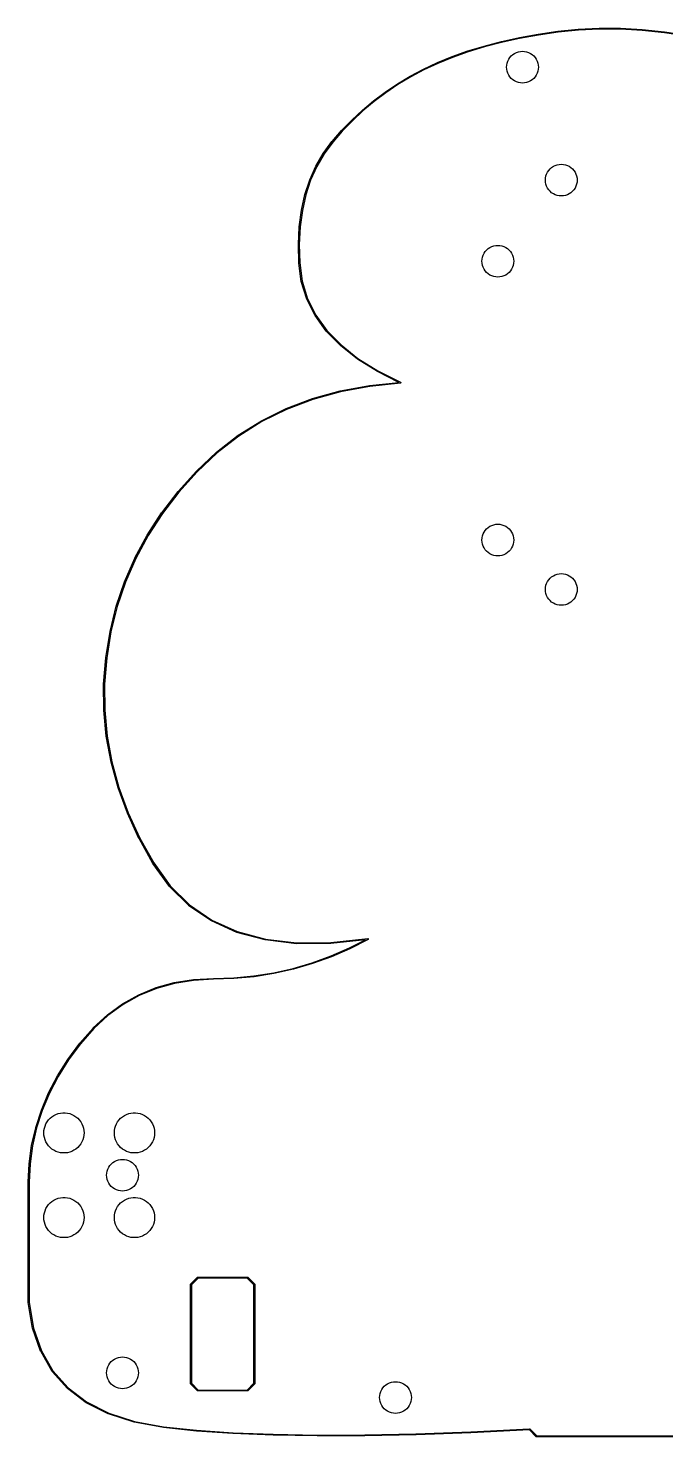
# Model space of a CAD drawing. Extents: x -100 to 100, y 0 to 200.
# Drawn here: x -100.1 to -9.7, y -0.1 to 199.5 of the extents above; entities that cross this region are included whole.
import ezdxf

# ---------------------------------------------------------------- set-up
doc = ezdxf.new("R2010")
doc.units = 0
doc.layers.add('BLACK', color=7, linetype='CONTINUOUS')

msp = doc.modelspace()

# ---------------------------------------------------------------- linework, layer by layer
at = {"layer": 'BLACK', "linetype": 'CONTINUOUS'}
for p, q in [((-35.43, 196.997), (-32.9926, 197.63)), ((-32.9926, 197.63), (-32.9913, 197.629)), ((-32.9913, 197.629), (-32.9902, 197.63)), ((-32.9902, 197.63), (-30.4368, 198.189)), ((-30.4101, 198.062), (-32.9612, 197.503)), ((-30.4368, 198.189), (-30.4356, 198.189)), ((-30.4356, 198.189), (-30.4346, 198.189)), ((-30.4346, 198.189), (-27.7653, 198.675)), ((-27.7431, 198.547), (-30.4101, 198.062)), ((-27.7653, 198.675), (-27.7642, 198.675)), ((-27.7642, 198.675), (-27.7632, 198.675)), ((-27.7632, 198.675), (-24.9779, 199.087)), ((-24.9603, 198.958), (-27.7431, 198.547)), ((-24.9779, 199.087), (-24.9765, 199.087)), ((-24.9765, 199.087), (-24.9751, 199.088)), ((-24.9751, 199.088), (-22.0972, 199.384)), ((-22.0856, 199.255), (-24.9603, 198.958)), ((-22.0972, 199.384), (-22.0953, 199.384)), ((-22.0953, 199.384), (-22.0936, 199.384)), ((-22.0936, 199.384), (-19.1462, 199.524)), ((-19.1418, 199.394), (-22.0856, 199.255)), ((-19.1462, 199.524), (-19.1445, 199.524)), ((-19.1445, 199.524), (-19.1427, 199.524)), ((-19.1427, 199.524), (-16.1259, 199.507)), ((-16.1283, 199.377), (-19.1418, 199.394)), ((-13.0452, 199.203), (-16.1283, 199.377)), ((-16.1259, 199.507), (-16.1243, 199.506)), ((-16.1243, 199.506), (-16.1226, 199.507)), ((-16.1226, 199.507), (-13.0363, 199.332)), ((-9.89241, 198.872), (-13.0452, 199.203)), ((-13.0363, 199.332), (-13.0348, 199.332)), ((-13.0348, 199.332), (-13.0332, 199.332)), ((-13.0332, 199.332), (-9.87737, 199.001)), ((-6.67004, 198.384), (-9.89241, 198.872)), ((-9.87737, 199.001), (-9.87597, 199)), ((-9.87597, 199), (-9.87442, 199)), ((-9.87442, 199), (-6.64917, 198.512)), ((-39.9622, 195.511), (-37.7567, 196.29)), ((-37.7148, 196.167), (-39.9175, 195.389)), ((-37.7567, 196.29), (-37.7552, 196.29)), ((-37.7552, 196.29), (-37.754, 196.291)), ((-37.754, 196.291), (-35.4325, 196.997)), ((-35.396, 196.872), (-37.7148, 196.167)), ((-35.4325, 196.997), (-35.4311, 196.996)), ((-35.4311, 196.996), (-35.43, 196.997)), ((-32.9612, 197.503), (-35.396, 196.872)), ((-31.591, 195.591), (-31.3697, 195.785)), ((-31.3697, 195.785), (-31.125, 195.949)), ((-31.125, 195.949), (-30.861, 196.079)), ((-30.861, 196.079), (-30.5823, 196.173)), ((-30.5823, 196.173), (-30.2937, 196.231)), ((-30.2937, 196.231), (-30, 196.25)), ((-30, 196.25), (-29.7063, 196.231)), ((-29.7063, 196.231), (-29.4177, 196.173)), ((-29.4177, 196.173), (-29.139, 196.079)), ((-29.139, 196.079), (-28.875, 195.949)), ((-28.875, 195.949), (-28.6303, 195.785)), ((-28.6303, 195.785), (-28.409, 195.591)), ((-45.9128, 192.725), (-44.0343, 193.728)), ((-43.9746, 193.612), (-45.8502, 192.611)), ((-44.0343, 193.728), (-44.0326, 193.728)), ((-44.0326, 193.728), (-44.0313, 193.729)), ((-44.0313, 193.729), (-42.0577, 194.655)), ((-42.004, 194.537), (-43.9746, 193.612)), ((-42.0577, 194.655), (-42.056, 194.656)), ((-42.056, 194.656), (-42.0547, 194.657)), ((-42.0547, 194.657), (-39.9651, 195.509)), ((-39.9175, 195.389), (-42.004, 194.537)), ((-39.9651, 195.509), (-39.9635, 195.509)), ((-39.9635, 195.509), (-39.9622, 195.511)), ((-32.25, 194), (-32.2308, 194.294)), ((-32.2308, 193.706), (-32.25, 194)), ((-32.2308, 194.294), (-32.1733, 194.582)), ((-32.1733, 193.418), (-32.2308, 193.706)), ((-32.1733, 194.582), (-32.0787, 194.861)), ((-32.0787, 194.861), (-31.9486, 195.125)), ((-31.9486, 195.125), (-31.785, 195.37)), ((-31.785, 195.37), (-31.591, 195.591)), ((-28.409, 195.591), (-28.215, 195.37)), ((-28.215, 195.37), (-28.0514, 195.125)), ((-28.0514, 195.125), (-27.9213, 194.861)), ((-27.9213, 194.861), (-27.8267, 194.582)), ((-27.8267, 194.582), (-27.7692, 194.294)), ((-27.7692, 193.706), (-27.8267, 193.418)), ((-27.7692, 194.294), (-27.75, 194)), ((-27.75, 194), (-27.7692, 193.706)), ((-49.4526, 190.477), (-47.7227, 191.639)), ((-47.7227, 191.639), (-47.7209, 191.639)), ((-47.7209, 191.639), (-47.7199, 191.641)), ((-47.7199, 191.641), (-45.9157, 192.723)), ((-45.8502, 192.611), (-47.6515, 191.53)), ((-45.9157, 192.723), (-45.9139, 192.724)), ((-45.9139, 192.724), (-45.9128, 192.725)), ((-32.0787, 193.139), (-32.1733, 193.418)), ((-31.9486, 192.875), (-32.0787, 193.139)), ((-31.785, 192.63), (-31.9486, 192.875)), ((-31.591, 192.409), (-31.785, 192.63)), ((-31.3697, 192.215), (-31.591, 192.409)), ((-31.125, 192.051), (-31.3697, 192.215)), ((-30.861, 191.921), (-31.125, 192.051)), ((-30.5823, 191.827), (-30.861, 191.921)), ((-30.2937, 191.769), (-30.5823, 191.827)), ((-30, 191.75), (-30.2937, 191.769)), ((-29.7063, 191.769), (-30, 191.75)), ((-29.4177, 191.827), (-29.7063, 191.769)), ((-29.139, 191.921), (-29.4177, 191.827)), ((-28.875, 192.051), (-29.139, 191.921)), ((-28.6303, 192.215), (-28.875, 192.051)), ((-28.409, 192.409), (-28.6303, 192.215)), ((-28.215, 192.63), (-28.409, 192.409)), ((-28.0514, 192.875), (-28.215, 192.63)), ((-27.9213, 193.139), (-28.0514, 192.875)), ((-27.8267, 193.418), (-27.9213, 193.139)), ((-51.1109, 189.232), (-49.4553, 190.475)), ((-49.3787, 190.37), (-51.0315, 189.129)), ((-49.4553, 190.475), (-49.4536, 190.475)), ((-49.4536, 190.475), (-49.4526, 190.477)), ((-47.6515, 191.53), (-49.3787, 190.37)), ((-54.2045, 186.504), (-52.6975, 187.906)), ((-52.6102, 187.81), (-54.1147, 186.41)), ((-52.6975, 187.906), (-52.6958, 187.907)), ((-52.6958, 187.907), (-52.6949, 187.908)), ((-52.6949, 187.908), (-51.1136, 189.23)), ((-51.0315, 189.129), (-52.6102, 187.81)), ((-51.1136, 189.23), (-51.1119, 189.231)), ((-51.1119, 189.231), (-51.1109, 189.232)), ((-55.6397, 185.02), (-54.207, 186.502)), ((-54.1147, 186.41), (-55.5451, 184.931)), ((-54.207, 186.502), (-54.2053, 186.502)), ((-54.2053, 186.502), (-54.2045, 186.504)), ((-57.0005, 183.456), (-55.642, 185.017)), ((-55.5451, 184.931), (-56.9007, 183.373)), ((-55.642, 185.017), (-55.6404, 185.018)), ((-55.6404, 185.018), (-55.6397, 185.02)), ((-59.283, 179.972), (-58.2372, 181.777)), ((-58.1265, 181.708), (-59.1688, 179.91)), ((-58.2372, 181.777), (-58.2342, 181.779)), ((-58.2342, 181.779), (-58.2332, 181.783)), ((-58.2332, 181.783), (-57.0038, 183.452)), ((-56.9007, 183.373), (-58.1265, 181.708)), ((-57.0038, 183.452), (-57.0014, 183.453)), ((-57.0014, 183.453), (-57.0005, 183.456)), ((-60.1484, 178.025), (-59.2862, 179.966)), ((-59.1688, 179.91), (-60.0282, 177.975)), ((-59.2862, 179.966), (-59.2835, 179.968)), ((-59.2835, 179.968), (-59.283, 179.972)), ((-26.091, 179.591), (-25.8697, 179.785)), ((-25.8697, 179.785), (-25.625, 179.949)), ((-25.625, 179.949), (-25.361, 180.079)), ((-25.361, 180.079), (-25.0823, 180.173)), ((-25.0823, 180.173), (-24.7937, 180.231)), ((-24.7937, 180.231), (-24.5, 180.25)), ((-24.5, 180.25), (-24.2063, 180.231)), ((-24.2063, 180.231), (-23.9177, 180.173)), ((-23.9177, 180.173), (-23.639, 180.079)), ((-23.639, 180.079), (-23.375, 179.949)), ((-23.375, 179.949), (-23.1303, 179.785)), ((-23.1303, 179.785), (-22.909, 179.591)), ((-60.8293, 175.942), (-60.1508, 178.019)), ((-60.0282, 177.975), (-60.7048, 175.905)), ((-60.1508, 178.019), (-60.1485, 178.021)), ((-60.1485, 178.021), (-60.1484, 178.025)), ((-26.75, 178), (-26.7308, 178.294)), ((-26.7308, 177.706), (-26.75, 178)), ((-26.7308, 178.294), (-26.6733, 178.582)), ((-26.6733, 177.418), (-26.7308, 177.706)), ((-26.6733, 178.582), (-26.5787, 178.861)), ((-26.5787, 178.861), (-26.4486, 179.125)), ((-26.4486, 179.125), (-26.285, 179.37)), ((-26.285, 179.37), (-26.091, 179.591)), ((-22.909, 179.591), (-22.715, 179.37)), ((-22.715, 179.37), (-22.5514, 179.125)), ((-22.5514, 179.125), (-22.4213, 178.861)), ((-22.4213, 178.861), (-22.3267, 178.582)), ((-22.3267, 178.582), (-22.2692, 178.294)), ((-22.2692, 177.706), (-22.3267, 177.418)), ((-22.2692, 178.294), (-22.25, 178)), ((-22.25, 178), (-22.2692, 177.706)), ((-61.3259, 173.724), (-60.831, 175.936)), ((-60.7048, 175.905), (-61.1985, 173.699)), ((-60.831, 175.936), (-60.8291, 175.939)), ((-60.8291, 175.939), (-60.8293, 175.942)), ((-26.5787, 177.139), (-26.6733, 177.418)), ((-26.4486, 176.875), (-26.5787, 177.139)), ((-26.285, 176.63), (-26.4486, 176.875)), ((-26.091, 176.409), (-26.285, 176.63)), ((-25.8697, 176.215), (-26.091, 176.409)), ((-25.625, 176.051), (-25.8697, 176.215)), ((-25.361, 175.921), (-25.625, 176.051)), ((-25.0823, 175.827), (-25.361, 175.921)), ((-24.7937, 175.769), (-25.0823, 175.827)), ((-24.5, 175.75), (-24.7937, 175.769)), ((-24.2063, 175.769), (-24.5, 175.75)), ((-23.9177, 175.827), (-24.2063, 175.769)), ((-23.639, 175.921), (-23.9177, 175.827)), ((-23.375, 176.051), (-23.639, 175.921)), ((-23.1303, 176.215), (-23.375, 176.051)), ((-22.909, 176.409), (-23.1303, 176.215)), ((-22.715, 176.63), (-22.909, 176.409)), ((-22.5514, 176.875), (-22.715, 176.63)), ((-22.4213, 177.139), (-22.5514, 176.875)), ((-22.3267, 177.418), (-22.4213, 177.139)), ((-61.6383, 171.371), (-61.327, 173.718)), ((-61.1985, 173.699), (-61.5091, 171.356)), ((-61.327, 173.718), (-61.3254, 173.721)), ((-61.3254, 173.721), (-61.3259, 173.724)), ((-61.7665, 168.882), (-61.6388, 171.365)), ((-61.6388, 171.365), (-61.6376, 171.368)), ((-61.6376, 171.368), (-61.6383, 171.371)), ((-61.5091, 171.356), (-61.6365, 168.878)), ((-61.7656, 168.879), (-61.7665, 168.882)), ((-61.7665, 168.877), (-61.7656, 168.879)), ((-61.7106, 166.258), (-61.7665, 168.877)), ((-61.6365, 168.878), (-61.5807, 166.264)), ((-35.4486, 167.625), (-35.285, 167.87)), ((-35.285, 167.87), (-35.091, 168.091)), ((-35.091, 168.091), (-34.8697, 168.285)), ((-34.8697, 168.285), (-34.625, 168.449)), ((-34.625, 168.449), (-34.361, 168.579)), ((-34.361, 168.579), (-34.0823, 168.673)), ((-34.0823, 168.673), (-33.7937, 168.731)), ((-33.7937, 168.731), (-33.5, 168.75)), ((-33.5, 168.75), (-33.2063, 168.731)), ((-33.2063, 168.731), (-32.9177, 168.673)), ((-32.9177, 168.673), (-32.639, 168.579)), ((-32.639, 168.579), (-32.375, 168.449)), ((-32.375, 168.449), (-32.1303, 168.285)), ((-32.1303, 168.285), (-31.909, 168.091)), ((-31.909, 168.091), (-31.715, 167.87)), ((-31.715, 167.87), (-31.5514, 167.625)), ((-61.709, 166.254), (-61.7106, 166.258)), ((-61.71, 166.251), (-61.709, 166.254)), ((-61.3568, 163.634), (-61.71, 166.251)), ((-61.5807, 166.264), (-61.2287, 163.657)), ((-35.75, 166.5), (-35.7308, 166.794)), ((-35.7308, 166.206), (-35.75, 166.5)), ((-35.7308, 166.794), (-35.6733, 167.082)), ((-35.6733, 165.918), (-35.7308, 166.206)), ((-35.6733, 167.082), (-35.5787, 167.361)), ((-35.5787, 165.639), (-35.6733, 165.918)), ((-35.5787, 167.361), (-35.4486, 167.625)), ((-31.5514, 167.625), (-31.4213, 167.361)), ((-31.4213, 167.361), (-31.3267, 167.082)), ((-31.3267, 165.918), (-31.4213, 165.639)), ((-31.3267, 167.082), (-31.2692, 166.794)), ((-31.2692, 166.206), (-31.3267, 165.918)), ((-31.2692, 166.794), (-31.25, 166.5)), ((-31.25, 166.5), (-31.2692, 166.206)), ((-35.4486, 165.375), (-35.5787, 165.639)), ((-35.285, 165.13), (-35.4486, 165.375)), ((-35.091, 164.909), (-35.285, 165.13)), ((-34.8697, 164.715), (-35.091, 164.909)), ((-34.625, 164.551), (-34.8697, 164.715)), ((-34.361, 164.421), (-34.625, 164.551)), ((-34.0823, 164.327), (-34.361, 164.421)), ((-33.7937, 164.269), (-34.0823, 164.327)), ((-33.5, 164.25), (-33.7937, 164.269)), ((-33.2063, 164.269), (-33.5, 164.25)), ((-32.9177, 164.327), (-33.2063, 164.269)), ((-32.639, 164.421), (-32.9177, 164.327)), ((-32.375, 164.551), (-32.639, 164.421)), ((-32.1303, 164.715), (-32.375, 164.551)), ((-31.909, 164.909), (-32.1303, 164.715)), ((-31.715, 165.13), (-31.909, 164.909)), ((-31.5514, 165.375), (-31.715, 165.13)), ((-31.4213, 165.639), (-31.5514, 165.375)), ((-61.3539, 163.629), (-61.3568, 163.634)), ((-61.3545, 163.624), (-61.3539, 163.629)), ((-60.5902, 161.149), (-61.3545, 163.624)), ((-61.2287, 163.657), (-60.4675, 161.192)), ((-60.5865, 161.144), (-60.5902, 161.149)), ((-60.5861, 161.139), (-60.5865, 161.144)), ((-59.4108, 158.805), (-60.5861, 161.139)), ((-60.4675, 161.192), (-59.297, 158.869)), ((-59.4066, 158.802), (-59.4108, 158.805)), ((-59.4054, 158.797), (-59.4066, 158.802)), ((-57.819, 156.605), (-59.4054, 158.797)), ((-59.297, 158.869), (-57.7165, 156.685)), ((-57.8148, 156.602), (-57.819, 156.605)), ((-57.8129, 156.598), (-57.8148, 156.602)), ((-55.8155, 154.547), (-57.8129, 156.598)), ((-57.7165, 156.685), (-55.7253, 154.641)), ((-55.8115, 154.546), (-55.8155, 154.547)), ((-55.8093, 154.542), (-55.8115, 154.546)), ((-53.4009, 152.633), (-55.8093, 154.542)), ((-55.7253, 154.641), (-53.323, 152.737)), ((-53.3972, 152.632), (-53.4009, 152.633)), ((-53.395, 152.629), (-53.3972, 152.632)), ((-50.5756, 150.862), (-53.395, 152.629)), ((-53.323, 152.737), (-50.5091, 150.973)), ((-50.5724, 150.861), (-50.5756, 150.862)), ((-50.5703, 150.859), (-50.5724, 150.861)), ((-47.5382, 149.333), (-50.5703, 150.859)), ((-50.5091, 150.973), (-47.2813, 149.349)), ((-59.7651, 147.041), (-55.8347, 148.132)), ((-55.8026, 148.006), (-59.7275, 146.916)), ((-55.8347, 148.132), (-55.8317, 148.131)), ((-55.8317, 148.131), (-55.8292, 148.133)), ((-55.8292, 148.133), (-51.6835, 148.904)), ((-51.6623, 148.776), (-55.8026, 148.006)), ((-51.6835, 148.904), (-51.6807, 148.903)), ((-51.6807, 148.903), (-51.6783, 148.905)), ((-51.6783, 148.905), (-47.5382, 149.333)), ((-47.3038, 149.226), (-51.6623, 148.776)), ((-47.2974, 149.23), (-47.3038, 149.226)), ((-47.2901, 149.229), (-47.2974, 149.23)), ((-47.2762, 149.241), (-47.2901, 149.229)), ((-47.2813, 149.349), (-47.2765, 149.344)), ((-47.2765, 149.344), (-47.2695, 149.341)), ((-47.2601, 149.25), (-47.2762, 149.241)), ((-47.2695, 149.341), (-47.2608, 149.325)), ((-47.2608, 149.325), (-47.2488, 149.311)), ((-47.258, 149.257), (-47.2601, 149.25)), ((-47.2525, 149.262), (-47.258, 149.257)), ((-47.2511, 149.28), (-47.2525, 149.262)), ((-47.2459, 149.298), (-47.2511, 149.28)), ((-47.2488, 149.311), (-47.2494, 149.304)), ((-47.2494, 149.304), (-47.2459, 149.298)), ((-63.486, 145.628), (-59.7708, 147.039)), ((-59.7275, 146.916), (-63.4369, 145.508)), ((-59.7708, 147.039), (-59.7676, 147.039)), ((-59.7676, 147.039), (-59.7651, 147.041)), ((-70.2817, 141.842), (-66.9971, 143.892)), ((-66.931, 143.78), (-70.2101, 141.733)), ((-66.9971, 143.892), (-66.9938, 143.893)), ((-66.9938, 143.893), (-66.9915, 143.895)), ((-66.9915, 143.895), (-63.4917, 145.626)), ((-63.4369, 145.508), (-66.931, 143.78)), ((-63.4917, 145.626), (-63.4884, 145.626)), ((-63.4884, 145.626), (-63.486, 145.628)), ((-73.3562, 139.468), (-70.287, 141.838)), ((-70.2101, 141.733), (-73.2742, 139.367)), ((-70.287, 141.838), (-70.2837, 141.839)), ((-70.2837, 141.839), (-70.2817, 141.842)), ((-76.215, 136.773), (-73.361, 139.464)), ((-73.2742, 139.367), (-76.1238, 136.681)), ((-73.361, 139.464), (-73.3579, 139.465)), ((-73.3579, 139.465), (-73.3562, 139.468)), ((-78.8223, 133.863), (-76.2188, 136.769)), ((-76.1238, 136.681), (-78.7238, 133.778)), ((-76.2188, 136.769), (-76.2162, 136.771)), ((-76.2162, 136.771), (-76.215, 136.773)), ((-81.1434, 130.84), (-78.8254, 133.859)), ((-78.7238, 133.778), (-81.0387, 130.763)), ((-78.8254, 133.859), (-78.8232, 133.861)), ((-78.8232, 133.861), (-78.8223, 133.863)), ((-83.1787, 127.705), (-81.1463, 130.836)), ((-81.0387, 130.763), (-83.0682, 127.636)), ((-81.1463, 130.836), (-81.1441, 130.838)), ((-81.1441, 130.838), (-81.1434, 130.84)), ((-35.6733, 127.582), (-35.5787, 127.861)), ((-35.5787, 127.861), (-35.4486, 128.125)), ((-35.4486, 128.125), (-35.285, 128.37)), ((-35.285, 128.37), (-35.091, 128.591)), ((-35.091, 128.591), (-34.8697, 128.785)), ((-34.8697, 128.785), (-34.625, 128.949)), ((-34.625, 128.949), (-34.361, 129.079)), ((-34.361, 129.079), (-34.0823, 129.173)), ((-34.0823, 129.173), (-33.7937, 129.231)), ((-33.7937, 129.231), (-33.5, 129.25)), ((-33.5, 129.25), (-33.2063, 129.231)), ((-33.2063, 129.231), (-32.9177, 129.173)), ((-32.9177, 129.173), (-32.639, 129.079)), ((-32.639, 129.079), (-32.375, 128.949)), ((-32.375, 128.949), (-32.1303, 128.785)), ((-32.1303, 128.785), (-31.909, 128.591)), ((-31.909, 128.591), (-31.715, 128.37)), ((-31.715, 128.37), (-31.5514, 128.125)), ((-31.5514, 128.125), (-31.4213, 127.861)), ((-31.4213, 127.861), (-31.3267, 127.582)), ((-84.9283, 124.456), (-83.1814, 127.7)), ((-83.0682, 127.636), (-84.8125, 124.397)), ((-83.1814, 127.7), (-83.1793, 127.702)), ((-83.1793, 127.702), (-83.1787, 127.705)), ((-35.75, 127), (-35.7308, 127.294)), ((-35.7308, 126.706), (-35.75, 127)), ((-35.7308, 127.294), (-35.6733, 127.582)), ((-35.6733, 126.418), (-35.7308, 126.706)), ((-35.5787, 126.139), (-35.6733, 126.418)), ((-35.4486, 125.875), (-35.5787, 126.139)), ((-35.285, 125.63), (-35.4486, 125.875)), ((-31.5514, 125.875), (-31.715, 125.63)), ((-31.4213, 126.139), (-31.5514, 125.875)), ((-31.3267, 126.418), (-31.4213, 126.139)), ((-31.3267, 127.582), (-31.2692, 127.294)), ((-31.2692, 126.706), (-31.3267, 126.418)), ((-31.2692, 127.294), (-31.25, 127)), ((-31.25, 127), (-31.2692, 126.706)), ((-86.3919, 121.095), (-84.9306, 124.451)), ((-84.8125, 124.397), (-86.2716, 121.046)), ((-84.9306, 124.451), (-84.9286, 124.453)), ((-84.9286, 124.453), (-84.9283, 124.456)), ((-35.091, 125.409), (-35.285, 125.63)), ((-34.8697, 125.215), (-35.091, 125.409)), ((-34.625, 125.051), (-34.8697, 125.215)), ((-34.361, 124.921), (-34.625, 125.051)), ((-34.0823, 124.827), (-34.361, 124.921)), ((-33.7937, 124.769), (-34.0823, 124.827)), ((-33.5, 124.75), (-33.7937, 124.769)), ((-33.2063, 124.769), (-33.5, 124.75)), ((-32.9177, 124.827), (-33.2063, 124.769)), ((-32.639, 124.921), (-32.9177, 124.827)), ((-32.375, 125.051), (-32.639, 124.921)), ((-32.1303, 125.215), (-32.375, 125.051)), ((-31.909, 125.409), (-32.1303, 125.215)), ((-31.715, 125.63), (-31.909, 125.409)), ((-26.091, 121.591), (-25.8697, 121.785)), ((-25.8697, 121.785), (-25.625, 121.949)), ((-25.625, 121.949), (-25.361, 122.079)), ((-25.361, 122.079), (-25.0823, 122.173)), ((-25.0823, 122.173), (-24.7937, 122.231)), ((-24.7937, 122.231), (-24.5, 122.25)), ((-24.5, 122.25), (-24.2063, 122.231)), ((-24.2063, 122.231), (-23.9177, 122.173)), ((-23.9177, 122.173), (-23.639, 122.079)), ((-23.639, 122.079), (-23.375, 121.949)), ((-23.375, 121.949), (-23.1303, 121.785)), ((-23.1303, 121.785), (-22.909, 121.591)), ((-87.5696, 117.621), (-86.3939, 121.09)), ((-86.2716, 121.046), (-87.4456, 117.582)), ((-86.3939, 121.09), (-86.392, 121.092)), ((-86.392, 121.092), (-86.3919, 121.095)), ((-26.75, 120), (-26.7308, 120.294)), ((-26.7308, 119.706), (-26.75, 120)), ((-26.7308, 120.294), (-26.6733, 120.582)), ((-26.6733, 120.582), (-26.5787, 120.861)), ((-26.5787, 120.861), (-26.4486, 121.125)), ((-26.4486, 121.125), (-26.285, 121.37)), ((-26.285, 121.37), (-26.091, 121.591)), ((-22.909, 121.591), (-22.715, 121.37)), ((-22.715, 121.37), (-22.5514, 121.125)), ((-22.5514, 121.125), (-22.4213, 120.861)), ((-22.4213, 120.861), (-22.3267, 120.582)), ((-22.3267, 120.582), (-22.2692, 120.294)), ((-22.2692, 120.294), (-22.25, 120)), ((-22.25, 120), (-22.2692, 119.706)), ((-26.6733, 119.418), (-26.7308, 119.706)), ((-26.5787, 119.139), (-26.6733, 119.418)), ((-26.4486, 118.875), (-26.5787, 119.139)), ((-26.285, 118.63), (-26.4486, 118.875)), ((-26.091, 118.409), (-26.285, 118.63)), ((-25.8697, 118.215), (-26.091, 118.409)), ((-25.625, 118.051), (-25.8697, 118.215)), ((-25.361, 117.921), (-25.625, 118.051)), ((-25.0823, 117.827), (-25.361, 117.921)), ((-24.7937, 117.769), (-25.0823, 117.827)), ((-24.5, 117.75), (-24.7937, 117.769)), ((-24.2063, 117.769), (-24.5, 117.75)), ((-23.9177, 117.827), (-24.2063, 117.769)), ((-23.639, 117.921), (-23.9177, 117.827)), ((-23.375, 118.051), (-23.639, 117.921)), ((-23.1303, 118.215), (-23.375, 118.051)), ((-22.909, 118.409), (-23.1303, 118.215)), ((-22.715, 118.63), (-22.909, 118.409)), ((-22.5514, 118.875), (-22.715, 118.63)), ((-22.4213, 119.139), (-22.5514, 118.875)), ((-22.3267, 119.418), (-22.4213, 119.139)), ((-22.2692, 119.706), (-22.3267, 119.418)), ((-88.4613, 114.034), (-87.5711, 117.616)), ((-87.4456, 117.582), (-88.3345, 114.005)), ((-87.5711, 117.616), (-87.5694, 117.618)), ((-87.5694, 117.618), (-87.5696, 117.621)), ((-89.067, 110.335), (-88.4624, 114.029)), ((-88.3345, 114.005), (-88.9383, 110.317)), ((-88.4624, 114.029), (-88.4609, 114.031)), ((-88.4609, 114.031), (-88.4613, 114.034)), ((-89.3675, 106.593), (-89.0676, 110.33)), ((-88.9383, 110.317), (-89.2377, 106.586)), ((-89.0676, 110.33), (-89.0663, 110.332)), ((-89.0663, 110.332), (-89.067, 110.335)), ((-89.3677, 106.588), (-89.3666, 106.59)), ((-89.3436, 102.879), (-89.3677, 106.588)), ((-89.3666, 106.59), (-89.3675, 106.593)), ((-89.2377, 106.586), (-89.2136, 102.882)), ((-89.3424, 102.876), (-89.3436, 102.879)), ((-89.3433, 102.873), (-89.3424, 102.876)), ((-88.9952, 99.192), (-89.3433, 102.873)), ((-89.2136, 102.882), (-88.866, 99.2071)), ((-88.9938, 99.1893), (-88.9952, 99.192)), ((-88.9944, 99.1864), (-88.9938, 99.1893)), ((-88.3223, 95.533), (-88.9944, 99.1864)), ((-88.866, 99.2071), (-88.195, 95.5593)), ((-88.3207, 95.5305), (-88.3223, 95.533)), ((-88.3211, 95.5275), (-88.3207, 95.5305)), ((-87.325, 91.9018), (-88.3211, 95.5275)), ((-88.195, 95.5593), (-87.2004, 91.9389)), ((-87.3233, 91.8996), (-87.325, 91.9018)), ((-87.3234, 91.8967), (-87.3233, 91.8996)), ((-86.0033, 88.2987), (-87.3234, 91.8967)), ((-87.2004, 91.9389), (-85.8822, 88.3459)), ((-86.0015, 88.2967), (-86.0033, 88.2987)), ((-86.0014, 88.2939), (-86.0015, 88.2967)), ((-84.3574, 84.7236), (-86.0014, 88.2939)), ((-85.8822, 88.3459), (-84.2403, 84.7802)), ((-84.3554, 84.7219), (-84.3574, 84.7236)), ((-84.3551, 84.7193), (-84.3554, 84.7219)), ((-82.3872, 81.1767), (-84.3551, 84.7193)), ((-84.2403, 84.7802), (-82.2754, 81.2431)), ((-82.3841, 81.1742), (-82.3872, 81.1767)), ((-82.3831, 81.1703), (-82.3841, 81.1742)), ((-80.0443, 77.9149), (-82.3831, 81.1703)), ((-82.2754, 81.2431), (-79.942, 77.9953)), ((-80.0394, 77.9118), (-80.0443, 77.9149)), ((-80.0371, 77.9064), (-80.0394, 77.9118)), ((-77.2806, 75.1975), (-80.0371, 77.9064)), ((-79.942, 77.9953), (-77.1936, 75.2943)), ((-77.2749, 75.1953), (-77.2806, 75.1975)), ((-77.2716, 75.1902), (-77.2749, 75.1953)), ((-74.0973, 73.0278), (-77.2716, 75.1902)), ((-77.1936, 75.2943), (-74.0289, 73.1385)), ((-74.0915, 73.0266), (-74.0973, 73.0278)), ((-74.0874, 73.0223), (-74.0915, 73.0266)), ((-70.4954, 71.4064), (-74.0874, 73.0223)), ((-74.0289, 73.1385), (-70.4469, 71.5272)), ((-70.4899, 71.4063), (-70.4954, 71.4064)), ((-70.4855, 71.4029), (-70.4899, 71.4063)), ((-66.4758, 70.3337), (-70.4855, 71.4029)), ((-70.4469, 71.5272), (-66.4469, 70.4605)), ((-66.471, 70.3343), (-66.4758, 70.3337)), ((-66.4667, 70.3319), (-66.471, 70.3343)), ((-62.0393, 69.8092), (-66.4667, 70.3319)), ((-66.4469, 70.4605), (-62.028, 69.9388)), ((-62.028, 69.9388), (-57.1903, 69.9626)), ((-57.1903, 69.9626), (-51.9307, 70.5326)), ((-52.2671, 70.3653), (-57.1796, 69.8329)), ((-54.5256, 69.2103), (-52.2671, 70.3653)), ((-51.8942, 70.4101), (-54.4682, 69.0937)), ((-51.9307, 70.5326), (-51.9175, 70.5287)), ((-51.9175, 70.5287), (-51.9038, 70.5298)), ((-51.9038, 70.5298), (-51.8946, 70.522)), ((-51.8946, 70.522), (-51.883, 70.5186)), ((-51.8852, 70.4206), (-51.8942, 70.4101)), ((-51.8731, 70.4272), (-51.8852, 70.4206)), ((-51.883, 70.5186), (-51.8764, 70.5065)), ((-51.8764, 70.5065), (-51.8659, 70.4975)), ((-51.8697, 70.4388), (-51.8731, 70.4272)), ((-51.8619, 70.4479), (-51.8697, 70.4388)), ((-51.8659, 70.4975), (-51.8649, 70.4855)), ((-51.8649, 70.4855), (-51.8591, 70.4749)), ((-51.8591, 70.4749), (-51.863, 70.4617)), ((-51.863, 70.4617), (-51.8619, 70.4479)), ((-62.0353, 69.8103), (-62.0393, 69.8092)), ((-62.0314, 69.8087), (-62.0353, 69.8103)), ((-57.1863, 69.8326), (-62.0314, 69.8087)), ((-59.8029, 67.1039), (-57.1415, 68.07)), ((-57.0952, 67.9485), (-59.7605, 66.981)), ((-57.183, 69.8339), (-57.1863, 69.8326)), ((-57.1796, 69.8329), (-57.183, 69.8339)), ((-57.1415, 68.07), (-54.5256, 69.2103)), ((-57.0936, 67.95), (-57.0952, 67.9485)), ((-57.0914, 67.95), (-57.0936, 67.95)), ((-54.4718, 69.092), (-57.0914, 67.95)), ((-54.4703, 69.0935), (-54.4718, 69.092)), ((-54.4682, 69.0937), (-54.4703, 69.0935)), ((-65.2622, 65.6944), (-62.5097, 66.3121)), ((-62.4793, 66.1857), (-65.2357, 65.5671)), ((-62.5097, 66.3121), (-59.8029, 67.1039)), ((-62.4775, 66.1869), (-62.4793, 66.1857)), ((-62.4752, 66.1867), (-62.4775, 66.1869)), ((-59.7644, 66.9797), (-62.4752, 66.1867)), ((-59.7627, 66.9811), (-59.7644, 66.9797)), ((-59.7605, 66.981), (-59.7627, 66.9811)), ((-81.935, 63.5838), (-79.3654, 64.3009)), ((-79.334, 64.1747), (-81.8964, 63.4596)), ((-79.3654, 64.3009), (-79.3615, 64.3004)), ((-79.3615, 64.3004), (-79.3582, 64.3025)), ((-79.3582, 64.3025), (-76.65, 64.7359)), ((-76.6329, 64.607), (-79.334, 64.1747)), ((-76.65, 64.7359), (-76.6465, 64.7351)), ((-76.6465, 64.7351), (-76.6432, 64.7367)), ((-76.6432, 64.7367), (-73.7964, 64.8865)), ((-73.7902, 64.7566), (-76.6329, 64.607)), ((-73.7964, 64.8865), (-73.7957, 64.8862)), ((-73.7957, 64.8862), (-73.7951, 64.8865)), ((-73.7951, 64.8865), (-70.9038, 64.9817)), ((-70.8975, 64.8518), (-73.7902, 64.7566)), ((-70.9038, 64.9817), (-68.0602, 65.2509)), ((-70.8956, 64.8527), (-70.8975, 64.8518)), ((-70.8936, 64.852), (-70.8956, 64.8527)), ((-68.0459, 65.1217), (-70.8936, 64.852)), ((-68.0602, 65.2509), (-65.2622, 65.6944)), ((-68.044, 65.1227), (-68.0459, 65.1217)), ((-68.0418, 65.1222), (-68.044, 65.1227)), ((-65.2398, 65.5663), (-68.0418, 65.1222)), ((-65.2379, 65.5675), (-65.2398, 65.5663)), ((-65.2357, 65.5671), (-65.2379, 65.5675)), ((-86.6728, 61.2926), (-84.3804, 62.5771)), ((-84.3202, 62.4618), (-86.6059, 61.1811)), ((-84.3804, 62.5771), (-84.3762, 62.5776)), ((-84.3762, 62.5776), (-84.3733, 62.5805)), ((-84.3733, 62.5805), (-81.9423, 63.5813)), ((-81.8964, 63.4596), (-84.3202, 62.4618)), ((-81.9423, 63.5813), (-81.9382, 63.5813)), ((-81.9382, 63.5813), (-81.935, 63.5838)), ((-88.8331, 59.7204), (-86.6793, 61.2885)), ((-86.6059, 61.1811), (-88.7536, 59.6174)), ((-86.6793, 61.2885), (-86.6753, 61.2894)), ((-86.6753, 61.2894), (-86.6728, 61.2926)), ((-90.8541, 57.8639), (-88.8389, 59.7157)), ((-88.7536, 59.6174), (-90.7636, 57.7705)), ((-88.8389, 59.7157), (-88.8352, 59.717)), ((-88.8352, 59.717), (-88.8331, 59.7204)), ((-92.7357, 55.7235), (-90.859, 57.859)), ((-90.7636, 57.7705), (-92.6362, 55.6398)), ((-90.859, 57.859), (-90.8557, 57.8606)), ((-90.8557, 57.8606), (-90.8541, 57.8639)), ((-94.4349, 53.4191), (-92.7392, 55.7192)), ((-92.6362, 55.6398), (-94.3288, 53.3439)), ((-92.7392, 55.7192), (-92.7366, 55.7207)), ((-92.7366, 55.7207), (-92.7357, 55.7235)), ((-95.9101, 51.0693), (-94.4376, 53.4151)), ((-94.3288, 53.3439), (-95.7986, 51.0023)), ((-94.4376, 53.4151), (-94.4355, 53.4166)), ((-94.4355, 53.4166), (-94.4349, 53.4191)), ((-97.1617, 48.6733), (-95.9126, 51.0648)), ((-95.7986, 51.0023), (-97.0453, 48.6155)), ((-95.9126, 51.0648), (-95.9105, 51.0666)), ((-95.9105, 51.0666), (-95.9101, 51.0693)), ((-98.1898, 46.2312), (-97.164, 48.6684)), ((-97.0453, 48.6155), (-98.0689, 46.1833)), ((-97.164, 48.6684), (-97.162, 48.6704)), ((-97.162, 48.6704), (-97.1617, 48.6733)), ((-98.9943, 43.743), (-98.1918, 46.2259)), ((-98.0689, 46.1833), (-98.8697, 43.7057)), ((-98.1918, 46.2259), (-98.1899, 46.2282)), ((-98.1899, 46.2282), (-98.1898, 46.2312)), ((-97.7732, 43.6573), (-97.6781, 43.9748)), ((-97.6781, 43.9748), (-97.5469, 44.2791)), ((-97.5469, 44.2791), (-97.3811, 44.5661)), ((-97.3811, 44.5661), (-97.1832, 44.8319)), ((-97.1832, 44.8319), (-96.9558, 45.073)), ((-96.9558, 45.073), (-96.7019, 45.2861)), ((-96.7019, 45.2861), (-96.425, 45.4682)), ((-96.425, 45.4682), (-96.1288, 45.6169)), ((-96.1288, 45.6169), (-95.8174, 45.7303)), ((-95.8174, 45.7303), (-95.4949, 45.8067)), ((-95.4949, 45.8067), (-95.1657, 45.8452)), ((-95.1657, 45.8452), (-94.8343, 45.8452)), ((-94.8343, 45.8452), (-94.5051, 45.8067)), ((-94.5051, 45.8067), (-94.1826, 45.7303)), ((-94.1826, 45.7303), (-93.8712, 45.6169)), ((-93.8712, 45.6169), (-93.575, 45.4682)), ((-93.575, 45.4682), (-93.2981, 45.2861)), ((-93.2981, 45.2861), (-93.0442, 45.073)), ((-93.0442, 45.073), (-92.8168, 44.8319)), ((-92.8168, 44.8319), (-92.6189, 44.5661)), ((-92.6189, 44.5661), (-92.4531, 44.2791)), ((-92.4531, 44.2791), (-92.3219, 43.9748)), ((-92.3219, 43.9748), (-92.2268, 43.6573)), ((-87.7732, 43.6573), (-87.6781, 43.9748)), ((-87.6781, 43.9748), (-87.5469, 44.2791)), ((-87.5469, 44.2791), (-87.3811, 44.5661)), ((-87.3811, 44.5661), (-87.1832, 44.8319)), ((-87.1832, 44.8319), (-86.9558, 45.073)), ((-86.9558, 45.073), (-86.7019, 45.2861)), ((-86.7019, 45.2861), (-86.425, 45.4682)), ((-86.425, 45.4682), (-86.1288, 45.6169)), ((-86.1288, 45.6169), (-85.8174, 45.7303)), ((-85.8174, 45.7303), (-85.4949, 45.8067)), ((-85.4949, 45.8067), (-85.1657, 45.8452)), ((-85.1657, 45.8452), (-84.8343, 45.8452)), ((-84.8343, 45.8452), (-84.5051, 45.8067)), ((-84.5051, 45.8067), (-84.1826, 45.7303)), ((-84.1826, 45.7303), (-83.8712, 45.6169)), ((-83.8712, 45.6169), (-83.575, 45.4682)), ((-83.575, 45.4682), (-83.2981, 45.2861)), ((-83.2981, 45.2861), (-83.0442, 45.073)), ((-83.0442, 45.073), (-82.8168, 44.8319)), ((-82.8168, 44.8319), (-82.6189, 44.5661)), ((-82.6189, 44.5661), (-82.4531, 44.2791)), ((-82.4531, 44.2791), (-82.3219, 43.9748)), ((-82.3219, 43.9748), (-82.2268, 43.6573)), ((-99.575, 41.2089), (-98.9958, 43.7375)), ((-98.8697, 43.7057), (-99.4476, 41.1827)), ((-98.9958, 43.7375), (-98.994, 43.74)), ((-98.994, 43.74), (-98.9943, 43.743)), ((-97.85, 43), (-97.8307, 43.3309)), ((-97.8307, 42.6691), (-97.85, 43)), ((-97.8307, 43.3309), (-97.7732, 43.6573)), ((-97.7732, 42.3427), (-97.8307, 42.6691)), ((-97.6781, 42.0252), (-97.7732, 42.3427)), ((-97.5469, 41.7209), (-97.6781, 42.0252)), ((-92.3219, 42.0252), (-92.4531, 41.7209)), ((-92.2268, 42.3427), (-92.3219, 42.0252)), ((-92.2268, 43.6573), (-92.1693, 43.3309)), ((-92.1693, 42.6691), (-92.2268, 42.3427)), ((-92.1693, 43.3309), (-92.15, 43)), ((-92.15, 43), (-92.1693, 42.6691)), ((-87.85, 43), (-87.8307, 43.3309)), ((-87.8307, 42.6691), (-87.85, 43)), ((-87.8307, 43.3309), (-87.7732, 43.6573)), ((-87.7732, 42.3427), (-87.8307, 42.6691)), ((-87.6781, 42.0252), (-87.7732, 42.3427)), ((-87.5469, 41.7209), (-87.6781, 42.0252)), ((-82.3219, 42.0252), (-82.4531, 41.7209)), ((-82.2268, 42.3427), (-82.3219, 42.0252)), ((-82.2268, 43.6573), (-82.1693, 43.3309)), ((-82.1693, 42.6691), (-82.2268, 42.3427)), ((-82.1693, 43.3309), (-82.15, 43)), ((-82.15, 43), (-82.1693, 42.6691)), ((-99.9318, 38.6289), (-99.576, 41.2033)), ((-99.4476, 41.1827), (-99.8027, 38.6139)), ((-99.576, 41.2033), (-99.5744, 41.2059)), ((-99.5744, 41.2059), (-99.575, 41.2089)), ((-97.3811, 41.4339), (-97.5469, 41.7209)), ((-97.1832, 41.1681), (-97.3811, 41.4339)), ((-96.9558, 40.927), (-97.1832, 41.1681)), ((-96.7019, 40.7139), (-96.9558, 40.927)), ((-96.425, 40.5318), (-96.7019, 40.7139)), ((-96.1288, 40.3831), (-96.425, 40.5318)), ((-95.8174, 40.2697), (-96.1288, 40.3831)), ((-95.4949, 40.1933), (-95.8174, 40.2697)), ((-95.1657, 40.1548), (-95.4949, 40.1933)), ((-94.8343, 40.1548), (-95.1657, 40.1548)), ((-94.5051, 40.1933), (-94.8343, 40.1548)), ((-94.1826, 40.2697), (-94.5051, 40.1933)), ((-93.8712, 40.3831), (-94.1826, 40.2697)), ((-93.575, 40.5318), (-93.8712, 40.3831)), ((-93.2981, 40.7139), (-93.575, 40.5318)), ((-93.0442, 40.927), (-93.2981, 40.7139)), ((-92.8168, 41.1681), (-93.0442, 40.927)), ((-92.6189, 41.4339), (-92.8168, 41.1681)), ((-92.4531, 41.7209), (-92.6189, 41.4339)), ((-87.3811, 41.4339), (-87.5469, 41.7209)), ((-87.1832, 41.1681), (-87.3811, 41.4339)), ((-86.9558, 40.927), (-87.1832, 41.1681)), ((-86.7019, 40.7139), (-86.9558, 40.927)), ((-86.425, 40.5318), (-86.7019, 40.7139)), ((-86.1288, 40.3831), (-86.425, 40.5318)), ((-85.8174, 40.2697), (-86.1288, 40.3831)), ((-85.4949, 40.1933), (-85.8174, 40.2697)), ((-85.1657, 40.1548), (-85.4949, 40.1933)), ((-84.8343, 40.1548), (-85.1657, 40.1548)), ((-84.5051, 40.1933), (-84.8343, 40.1548)), ((-84.1826, 40.2697), (-84.5051, 40.1933)), ((-83.8712, 40.3831), (-84.1826, 40.2697)), ((-83.575, 40.5318), (-83.8712, 40.3831)), ((-83.2981, 40.7139), (-83.575, 40.5318)), ((-83.0442, 40.927), (-83.2981, 40.7139)), ((-82.8168, 41.1681), (-83.0442, 40.927)), ((-82.6189, 41.4339), (-82.8168, 41.1681)), ((-82.4531, 41.7209), (-82.6189, 41.4339)), ((-100.065, 36.0033), (-99.9324, 38.6233)), ((-99.8027, 38.6139), (-99.935, 35.9984)), ((-99.9324, 38.6233), (-99.9311, 38.626)), ((-99.9311, 38.626), (-99.9318, 38.6289)), ((-88.7787, 37.861), (-88.6486, 38.125)), ((-88.6486, 38.125), (-88.485, 38.3697)), ((-88.485, 38.3697), (-88.291, 38.591)), ((-88.291, 38.591), (-88.0697, 38.785)), ((-88.0697, 38.785), (-87.825, 38.9486)), ((-87.825, 38.9486), (-87.561, 39.0787)), ((-87.561, 39.0787), (-87.2823, 39.1733)), ((-87.2823, 39.1733), (-86.9937, 39.2308)), ((-86.9937, 39.2308), (-86.7, 39.25)), ((-86.7, 39.25), (-86.4063, 39.2308)), ((-86.4063, 39.2308), (-86.1177, 39.1733)), ((-86.1177, 39.1733), (-85.839, 39.0787)), ((-85.839, 39.0787), (-85.575, 38.9486)), ((-85.575, 38.9486), (-85.3303, 38.785)), ((-85.3303, 38.785), (-85.109, 38.591)), ((-85.109, 38.591), (-84.915, 38.3697)), ((-84.915, 38.3697), (-84.7514, 38.125)), ((-84.7514, 38.125), (-84.6213, 37.861)), ((-100.064, 36.0016), (-100.065, 36.0033)), ((-100.065, 36), (-100.064, 36.0016)), ((-100.065, 19), (-100.065, 36)), ((-99.935, 35.9984), (-99.935, 19.0055)), ((-88.95, 37), (-88.9308, 37.2937)), ((-88.9308, 36.7063), (-88.95, 37)), ((-88.9308, 37.2937), (-88.8733, 37.5823)), ((-88.8733, 36.4177), (-88.9308, 36.7063)), ((-88.8733, 37.5823), (-88.7787, 37.861)), ((-88.7787, 36.139), (-88.8733, 36.4177)), ((-88.6486, 35.875), (-88.7787, 36.139)), ((-84.6213, 36.139), (-84.7514, 35.875)), ((-84.6213, 37.861), (-84.5267, 37.5823)), ((-84.5267, 36.4177), (-84.6213, 36.139)), ((-84.5267, 37.5823), (-84.4692, 37.2937)), ((-84.4692, 36.7063), (-84.5267, 36.4177)), ((-84.4692, 37.2937), (-84.45, 37)), ((-84.45, 37), (-84.4692, 36.7063)), ((-88.485, 35.6303), (-88.6486, 35.875)), ((-88.291, 35.409), (-88.485, 35.6303)), ((-88.0697, 35.215), (-88.291, 35.409)), ((-87.825, 35.0514), (-88.0697, 35.215)), ((-87.561, 34.9213), (-87.825, 35.0514)), ((-87.2823, 34.8267), (-87.561, 34.9213)), ((-86.9937, 34.7692), (-87.2823, 34.8267)), ((-86.7, 34.75), (-86.9937, 34.7692)), ((-86.4063, 34.7692), (-86.7, 34.75)), ((-86.1177, 34.8267), (-86.4063, 34.7692)), ((-85.839, 34.9213), (-86.1177, 34.8267)), ((-85.575, 35.0514), (-85.839, 34.9213)), ((-85.3303, 35.215), (-85.575, 35.0514)), ((-85.109, 35.409), (-85.3303, 35.215)), ((-84.915, 35.6303), (-85.109, 35.409)), ((-84.7514, 35.875), (-84.915, 35.6303)), ((-97.7732, 31.6573), (-97.6781, 31.9748)), ((-97.6781, 31.9748), (-97.5469, 32.2791)), ((-97.5469, 32.2791), (-97.3811, 32.5661)), ((-97.3811, 32.5661), (-97.1832, 32.8319)), ((-97.1832, 32.8319), (-96.9558, 33.073)), ((-96.9558, 33.073), (-96.7019, 33.2861)), ((-96.7019, 33.2861), (-96.425, 33.4682)), ((-96.425, 33.4682), (-96.1288, 33.6169)), ((-96.1288, 33.6169), (-95.8174, 33.7303)), ((-95.8174, 33.7303), (-95.4949, 33.8067)), ((-95.4949, 33.8067), (-95.1657, 33.8452)), ((-95.1657, 33.8452), (-94.8343, 33.8452)), ((-94.8343, 33.8452), (-94.5051, 33.8067)), ((-94.5051, 33.8067), (-94.1826, 33.7303)), ((-94.1826, 33.7303), (-93.8712, 33.6169)), ((-93.8712, 33.6169), (-93.575, 33.4682)), ((-93.575, 33.4682), (-93.2981, 33.2861)), ((-93.2981, 33.2861), (-93.0442, 33.073)), ((-93.0442, 33.073), (-92.8168, 32.8319)), ((-92.8168, 32.8319), (-92.6189, 32.5661)), ((-92.6189, 32.5661), (-92.4531, 32.2791)), ((-92.4531, 32.2791), (-92.3219, 31.9748)), ((-92.3219, 31.9748), (-92.2268, 31.6573)), ((-87.7732, 31.6573), (-87.6781, 31.9748)), ((-87.6781, 31.9748), (-87.5469, 32.2791)), ((-87.5469, 32.2791), (-87.3811, 32.5661)), ((-87.3811, 32.5661), (-87.1832, 32.8319)), ((-87.1832, 32.8319), (-86.9558, 33.073)), ((-86.9558, 33.073), (-86.7019, 33.2861)), ((-86.7019, 33.2861), (-86.425, 33.4682)), ((-86.425, 33.4682), (-86.1288, 33.6169)), ((-86.1288, 33.6169), (-85.8174, 33.7303)), ((-85.8174, 33.7303), (-85.4949, 33.8067)), ((-85.4949, 33.8067), (-85.1657, 33.8452)), ((-85.1657, 33.8452), (-84.8343, 33.8452)), ((-84.8343, 33.8452), (-84.5051, 33.8067)), ((-84.5051, 33.8067), (-84.1826, 33.7303)), ((-84.1826, 33.7303), (-83.8712, 33.6169)), ((-83.8712, 33.6169), (-83.575, 33.4682)), ((-83.575, 33.4682), (-83.2981, 33.2861)), ((-83.2981, 33.2861), (-83.0442, 33.073)), ((-83.0442, 33.073), (-82.8168, 32.8319)), ((-82.8168, 32.8319), (-82.6189, 32.5661)), ((-82.6189, 32.5661), (-82.4531, 32.2791)), ((-82.4531, 32.2791), (-82.3219, 31.9748)), ((-82.3219, 31.9748), (-82.2268, 31.6573)), ((-97.85, 31), (-97.8307, 31.3309)), ((-97.8307, 30.6691), (-97.85, 31)), ((-97.8307, 31.3309), (-97.7732, 31.6573)), ((-97.7732, 30.3427), (-97.8307, 30.6691)), ((-97.6781, 30.0252), (-97.7732, 30.3427)), ((-97.5469, 29.7209), (-97.6781, 30.0252)), ((-92.3219, 30.0252), (-92.4531, 29.7209)), ((-92.2268, 30.3427), (-92.3219, 30.0252)), ((-92.2268, 31.6573), (-92.1693, 31.3309)), ((-92.1693, 30.6691), (-92.2268, 30.3427)), ((-92.1693, 31.3309), (-92.15, 31)), ((-92.15, 31), (-92.1693, 30.6691)), ((-87.85, 31), (-87.8307, 31.3309)), ((-87.8307, 30.6691), (-87.85, 31)), ((-87.8307, 31.3309), (-87.7732, 31.6573)), ((-87.7732, 30.3427), (-87.8307, 30.6691)), ((-87.6781, 30.0252), (-87.7732, 30.3427)), ((-87.5469, 29.7209), (-87.6781, 30.0252)), ((-82.3219, 30.0252), (-82.4531, 29.7209)), ((-82.2268, 30.3427), (-82.3219, 30.0252)), ((-82.2268, 31.6573), (-82.1693, 31.3309)), ((-82.1693, 30.6691), (-82.2268, 30.3427)), ((-82.1693, 31.3309), (-82.15, 31)), ((-82.15, 31), (-82.1693, 30.6691)), ((-97.3811, 29.4339), (-97.5469, 29.7209)), ((-97.1832, 29.1681), (-97.3811, 29.4339)), ((-96.9558, 28.927), (-97.1832, 29.1681)), ((-96.7019, 28.7139), (-96.9558, 28.927)), ((-96.425, 28.5318), (-96.7019, 28.7139)), ((-96.1288, 28.3831), (-96.425, 28.5318)), ((-95.8174, 28.2697), (-96.1288, 28.3831)), ((-95.4949, 28.1933), (-95.8174, 28.2697)), ((-95.1657, 28.1548), (-95.4949, 28.1933)), ((-94.8343, 28.1548), (-95.1657, 28.1548)), ((-94.5051, 28.1933), (-94.8343, 28.1548)), ((-94.1826, 28.2697), (-94.5051, 28.1933)), ((-93.8712, 28.3831), (-94.1826, 28.2697)), ((-93.575, 28.5318), (-93.8712, 28.3831)), ((-93.2981, 28.7139), (-93.575, 28.5318)), ((-93.0442, 28.927), (-93.2981, 28.7139)), ((-92.8168, 29.1681), (-93.0442, 28.927)), ((-92.6189, 29.4339), (-92.8168, 29.1681)), ((-92.4531, 29.7209), (-92.6189, 29.4339)), ((-87.3811, 29.4339), (-87.5469, 29.7209)), ((-87.1832, 29.1681), (-87.3811, 29.4339)), ((-86.9558, 28.927), (-87.1832, 29.1681)), ((-86.7019, 28.7139), (-86.9558, 28.927)), ((-86.425, 28.5318), (-86.7019, 28.7139)), ((-86.1288, 28.3831), (-86.425, 28.5318)), ((-85.8174, 28.2697), (-86.1288, 28.3831)), ((-85.4949, 28.1933), (-85.8174, 28.2697)), ((-85.1657, 28.1548), (-85.4949, 28.1933)), ((-84.8343, 28.1548), (-85.1657, 28.1548)), ((-84.5051, 28.1933), (-84.8343, 28.1548)), ((-84.1826, 28.2697), (-84.5051, 28.1933)), ((-83.8712, 28.3831), (-84.1826, 28.2697)), ((-83.575, 28.5318), (-83.8712, 28.3831)), ((-83.2981, 28.7139), (-83.575, 28.5318)), ((-83.0442, 28.927), (-83.2981, 28.7139)), ((-82.8168, 29.1681), (-83.0442, 28.927)), ((-82.6189, 29.4339), (-82.8168, 29.1681)), ((-82.4531, 29.7209), (-82.6189, 29.4339)), ((-77.046, 21.546), (-76.046, 22.546)), ((-75.9731, 22.435), (-76.935, 21.4731)), ((-76.046, 22.546), (-76, 22.565)), ((-76, 22.565), (-69, 22.565)), ((-69.0269, 22.435), (-75.9731, 22.435)), ((-68.065, 21.4731), (-69.0269, 22.435)), ((-69, 22.565), (-68.954, 22.546)), ((-68.954, 22.546), (-67.954, 21.546)), ((-77.065, 21.5), (-77.046, 21.546)), ((-77.065, 7.5), (-77.065, 21.5)), ((-77.046, 21.546), (-77.046, 21.546)), ((-76.935, 21.4731), (-76.935, 7.52692)), ((-68.065, 7.52692), (-68.065, 21.4731)), ((-67.954, 21.546), (-67.954, 21.546)), ((-67.954, 21.546), (-67.935, 21.5)), ((-67.935, 21.5), (-67.935, 7.5)), ((-100.063, 18.9946), (-100.065, 19)), ((-100.064, 18.989), (-100.063, 18.9946)), ((-99.4337, 15.3224), (-100.064, 18.989)), ((-99.935, 19.0055), (-99.3065, 15.3497)), ((-99.4307, 15.3176), (-99.4337, 15.3224)), ((-99.431, 15.312), (-99.4307, 15.3176)), ((-98.2979, 12.0609), (-99.431, 15.312)), ((-99.3065, 15.3497), (-98.1771, 12.1095)), ((-98.2936, 12.0561), (-98.2979, 12.0609)), ((-98.2928, 12.0498), (-98.2936, 12.0561)), ((-96.6568, 9.2142), (-98.2928, 12.0498)), ((-98.1771, 12.1095), (-96.5475, 9.28482)), ((-88.7787, 9.86104), (-88.6486, 10.125)), ((-88.6486, 10.125), (-88.485, 10.3697)), ((-88.485, 10.3697), (-88.291, 10.591)), ((-88.291, 10.591), (-88.0697, 10.785)), ((-88.0697, 10.785), (-87.825, 10.9486)), ((-87.825, 10.9486), (-87.561, 11.0787)), ((-87.561, 11.0787), (-87.2823, 11.1733)), ((-87.2823, 11.1733), (-86.9937, 11.2308)), ((-86.9937, 11.2308), (-86.7, 11.25)), ((-86.7, 11.25), (-86.4063, 11.2308)), ((-86.4063, 11.2308), (-86.1177, 11.1733)), ((-86.1177, 11.1733), (-85.839, 11.0787)), ((-85.839, 11.0787), (-85.575, 10.9486)), ((-85.575, 10.9486), (-85.3303, 10.785)), ((-85.3303, 10.785), (-85.109, 10.591)), ((-85.109, 10.591), (-84.915, 10.3697)), ((-84.915, 10.3697), (-84.7514, 10.125)), ((-84.7514, 10.125), (-84.6213, 9.86104)), ((-96.6515, 9.21006), (-96.6568, 9.2142)), ((-96.6492, 9.20363), (-96.6515, 9.21006)), ((-94.5105, 6.7835), (-96.6492, 9.20363)), ((-96.5475, 9.28482), (-94.4174, 6.87442)), ((-88.95, 9), (-88.9308, 9.29368)), ((-88.9308, 8.70632), (-88.95, 9)), ((-88.9308, 9.29368), (-88.8733, 9.58234)), ((-88.8733, 8.41766), (-88.9308, 8.70632)), ((-88.8733, 9.58234), (-88.7787, 9.86104)), ((-88.7787, 8.13896), (-88.8733, 8.41766)), ((-88.6486, 7.875), (-88.7787, 8.13896)), ((-84.6213, 8.13896), (-84.7514, 7.875)), ((-84.6213, 9.86104), (-84.5267, 9.58234)), ((-84.5267, 8.41766), (-84.6213, 8.13896)), ((-84.5267, 9.58234), (-84.4692, 9.29368)), ((-84.4692, 8.70632), (-84.5267, 8.41766)), ((-84.4692, 9.29368), (-84.45, 9)), ((-84.45, 9), (-84.4692, 8.70632)), ((-94.5045, 6.78055), (-94.5105, 6.7835)), ((-94.5011, 6.77476), (-94.5045, 6.78055)), ((-91.8595, 4.77011), (-94.5011, 6.77476)), ((-94.4174, 6.87442), (-91.7856, 4.87724)), ((-88.485, 7.63029), (-88.6486, 7.875)), ((-88.291, 7.40901), (-88.485, 7.63029)), ((-88.0697, 7.21495), (-88.291, 7.40901)), ((-87.825, 7.05144), (-88.0697, 7.21495)), ((-87.561, 6.92127), (-87.825, 7.05144)), ((-87.2823, 6.82667), (-87.561, 6.92127)), ((-86.9937, 6.76925), (-87.2823, 6.82667)), ((-86.7, 6.75), (-86.9937, 6.76925)), ((-86.4063, 6.76925), (-86.7, 6.75)), ((-86.1177, 6.82667), (-86.4063, 6.76925)), ((-85.839, 6.92127), (-86.1177, 6.82667)), ((-85.575, 7.05144), (-85.839, 6.92127)), ((-85.3303, 7.21495), (-85.575, 7.05144)), ((-85.109, 7.40901), (-85.3303, 7.21495)), ((-84.915, 7.63029), (-85.109, 7.40901)), ((-84.7514, 7.875), (-84.915, 7.63029)), ((-77.046, 7.45404), (-77.065, 7.5)), ((-76.046, 6.45404), (-77.046, 7.45404)), ((-76.935, 7.52692), (-75.9731, 6.565)), ((-76, 6.435), (-76.046, 6.45404)), ((-76.046, 6.45404), (-76.046, 6.45404)), ((-69, 6.435), (-76, 6.435)), ((-75.9731, 6.565), (-69.0269, 6.565)), ((-69.0269, 6.565), (-68.065, 7.52692)), ((-68.954, 6.45404), (-69, 6.435)), ((-67.954, 7.45404), (-68.954, 6.45404)), ((-67.935, 7.5), (-67.954, 7.45404)), ((-50.2308, 5.79368), (-50.1733, 6.08234)), ((-50.1733, 6.08234), (-50.0787, 6.36104)), ((-50.0787, 6.36104), (-49.9486, 6.625)), ((-49.9486, 6.625), (-49.785, 6.86971)), ((-49.785, 6.86971), (-49.591, 7.09099)), ((-49.591, 7.09099), (-49.3697, 7.28504)), ((-49.3697, 7.28504), (-49.125, 7.44856)), ((-49.125, 7.44856), (-48.861, 7.57873)), ((-48.861, 7.57873), (-48.5823, 7.67333)), ((-48.5823, 7.67333), (-48.2937, 7.73075)), ((-48.2937, 7.73075), (-48, 7.75)), ((-48, 7.75), (-47.7063, 7.73075)), ((-47.7063, 7.73075), (-47.4177, 7.67333)), ((-47.4177, 7.67333), (-47.139, 7.57873)), ((-47.139, 7.57873), (-46.875, 7.44856)), ((-46.875, 7.44856), (-46.6303, 7.28504)), ((-46.6303, 7.28504), (-46.409, 7.09099)), ((-46.409, 7.09099), (-46.215, 6.86971)), ((-46.215, 6.86971), (-46.0514, 6.625)), ((-46.0514, 6.625), (-45.9213, 6.36104)), ((-45.9213, 6.36104), (-45.8267, 6.08234)), ((-45.8267, 6.08234), (-45.7692, 5.79368)), ((-91.8536, 4.76855), (-91.8595, 4.77011)), ((-91.8495, 4.76387), (-91.8536, 4.76855)), ((-88.7052, 3.17471), (-91.8495, 4.76387)), ((-91.7856, 4.87724), (-88.6511, 3.29303)), ((-50.25, 5.5), (-50.2308, 5.79368)), ((-50.2308, 5.20632), (-50.25, 5.5)), ((-50.1733, 4.91766), (-50.2308, 5.20632)), ((-50.0787, 4.63896), (-50.1733, 4.91766)), ((-49.9486, 4.375), (-50.0787, 4.63896)), ((-49.785, 4.13029), (-49.9486, 4.375)), ((-49.591, 3.90901), (-49.785, 4.13029)), ((-46.215, 4.13029), (-46.409, 3.90901)), ((-46.0514, 4.375), (-46.215, 4.13029)), ((-45.9213, 4.63896), (-46.0514, 4.375)), ((-45.8267, 4.91766), (-45.9213, 4.63896)), ((-45.7692, 5.20632), (-45.8267, 4.91766)), ((-45.7692, 5.79368), (-45.75, 5.5)), ((-45.75, 5.5), (-45.7692, 5.20632)), ((-88.6999, 3.17431), (-88.7052, 3.17471)), ((-88.6958, 3.17084), (-88.6999, 3.17431)), ((-85.0486, 1.99716), (-88.6958, 3.17084)), ((-88.6511, 3.29303), (-85.0129, 2.12222)), ((-85.0442, 1.99753), (-85.0486, 1.99716)), ((-85.0404, 1.9951), (-85.0442, 1.99753)), ((-85.0129, 2.12222), (-80.8695, 1.36523)), ((-49.3697, 3.71495), (-49.591, 3.90901)), ((-49.125, 3.55144), (-49.3697, 3.71495)), ((-48.861, 3.42127), (-49.125, 3.55144)), ((-48.5823, 3.32667), (-48.861, 3.42127)), ((-48.2937, 3.26925), (-48.5823, 3.32667)), ((-48, 3.25), (-48.2937, 3.26925)), ((-47.7063, 3.26925), (-48, 3.25)), ((-47.4177, 3.32667), (-47.7063, 3.26925)), ((-47.139, 3.42127), (-47.4177, 3.32667)), ((-46.875, 3.55144), (-47.139, 3.42127)), ((-46.6303, 3.71495), (-46.875, 3.55144)), ((-46.409, 3.90901), (-46.6303, 3.71495)), ((-80.8904, 1.2369), (-85.0404, 1.9951)), ((-80.8878, 1.23746), (-80.8904, 1.2369)), ((-80.8855, 1.23619), (-80.8878, 1.23746)), ((-76.2237, 0.74984), (-80.8855, 1.23619)), ((-80.8695, 1.36523), (-76.2113, 0.87926)), ((-76.2225, 0.75019), (-76.2237, 0.74984)), ((-76.2214, 0.74965), (-76.2225, 0.75019)), ((-71.0388, 0.39151), (-76.2214, 0.74965)), ((-76.2113, 0.87926), (-71.0307, 0.52127)), ((-71.0378, 0.39183), (-71.0388, 0.39151)), ((-71.0369, 0.39141), (-71.0378, 0.39183)), ((-65.3334, 0.16149), (-71.0369, 0.39141)), ((-71.0307, 0.52127), (-65.3289, 0.29141)), ((-65.3326, 0.16178), (-65.3334, 0.16149)), ((-65.3318, 0.16144), (-65.3326, 0.16178)), ((-59.1074, 0.05973), (-65.3318, 0.16144)), ((-65.3289, 0.29141), (-59.1059, 0.18972)), ((-59.1068, 0.05999), (-59.1074, 0.05973)), ((-59.1061, 0.05972), (-59.1068, 0.05999)), ((-52.3608, 0.08622), (-59.1061, 0.05972)), ((-59.1059, 0.18972), (-52.3619, 0.21622)), ((-52.3619, 0.21622), (-45.0968, 0.37091)), ((-52.3603, 0.08646), (-52.3608, 0.08622)), ((-52.3597, 0.08624), (-52.3603, 0.08646)), ((-45.0935, 0.24095), (-52.3597, 0.08624)), ((-45.0968, 0.37091), (-37.3107, 0.6538)), ((-45.0931, 0.24116), (-45.0935, 0.24095)), ((-45.0926, 0.24098), (-45.0931, 0.24116)), ((-37.3055, 0.5239), (-45.0926, 0.24098)), ((-37.3107, 0.6538), (-29.0032, 1.06492)), ((-37.3051, 0.5241), (-37.3055, 0.5239)), ((-37.3047, 0.52394), (-37.3051, 0.5241)), ((-29.0256, 0.93366), (-37.3047, 0.52394)), ((-28.046, -0.04596), (-29.0256, 0.93366)), ((-29.0032, 1.06492), (-29.0016, 1.06434)), ((-29.0016, 1.06434), (-29, 1.065)), ((-29, 1.065), (-28.9784, 1.05605)), ((-28.9784, 1.05605), (-28.9564, 1.04818)), ((-28.9564, 1.04818), (-28.9556, 1.04662)), ((-28.9556, 1.04662), (-28.954, 1.04596)), ((-28.954, 1.04596), (-27.9731, 0.065)), ((-27.9731, 0.065), (27.9731, 0.065)), ((-28, -0.065), (-28.046, -0.04596)), ((-28.046, -0.04596), (-28.046, -0.04596)), ((28, -0.065), (-28, -0.065))]:
    msp.add_line(p, q, dxfattribs=at)

doc.saveas('drawing.dxf')
